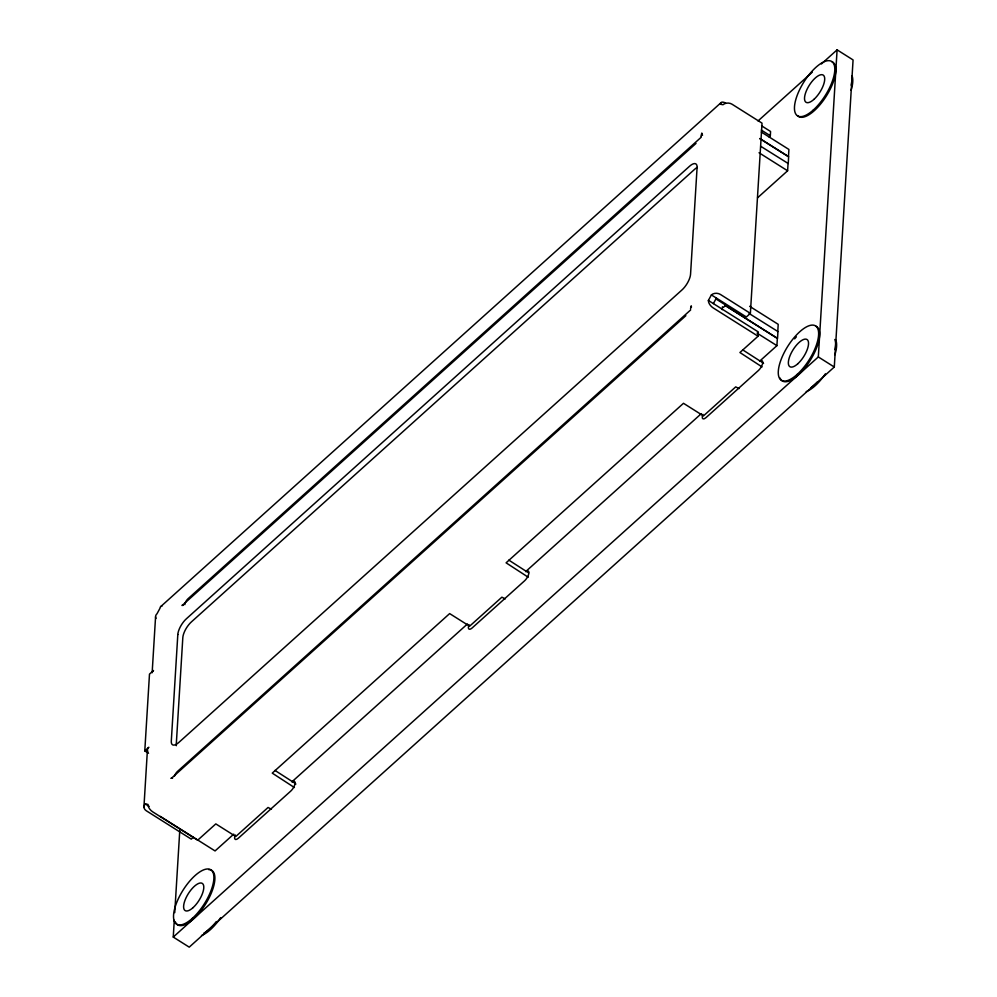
<?xml version="1.0" encoding="UTF-8"?>
<svg xmlns="http://www.w3.org/2000/svg" width="997" height="997" viewBox="0 0 997 997"><rect width="100%" height="100%" fill="white"/><g stroke="black" fill="none" stroke-linecap="round" stroke-linejoin="round"><path stroke-width="1.5" d="M148.541 753.258L144.789 750.891L149.488 674.122L153.513 670.495A6.418 4.798 3.5 0 0 152.167 672.738M143.929 807.059L147.394 750.342M152.192 672.028L155.569 616.844M821.416 63.945L837.094 49.85L853.071 59.932L834.29 367.021L189.231 947.15L173.254 937.068L174.276 920.318M174.749 912.654L179.759 830.688M292.482 781.673L274.998 770.432M526.316 571.381L508.831 560.127M722.264 309.668L722.439 306.777M762.069 366.933L739.924 352.527L758.069 336.213L713.117 307.861A6.418 3.44 48 0 1 708.381 300.446L711.397 294.925L746.354 316.971L750.38 313.357L762.02 123.13L732.047 104.224A6.418 4.798 3.5 0 0 723.024 104.71L720.382 104.261A6.418 3.44 48 0 1 725.642 103.14M758.069 336.213L758.331 331.951L708.381 300.446M769.036 136.913L770.32 135.754L770.581 131.492L761.596 125.821M760.15 361.076L742.665 349.835M760.063 360.802L776.912 345.647L777.348 338.394L725.23 305.518M777.772 331.577L778.208 324.324L749.644 306.303M757.546 197.817L787.605 170.786L788.054 163.533M173.254 937.068L818.313 356.938L837.094 49.85M700.953 136.365L701.788 133.087L702.511 135.33M690.547 308.709L691.233 305.817L691.444 307.201M713.378 303.599L716.382 298.078M160.791 606.537L721.18 102.541M701.277 137.15L188.047 598.723A4.823 1.894 -57.8 0 0 185.081 603.384M183.211 604.531L696.018 143.394M758.044 120.936L812.318 72.133M144.789 750.891L148.827 747.264A6.418 4.798 3.5 0 0 147.83 751.987M690.709 309.88L177.478 771.454A4.823 1.894 -57.8 0 0 174.512 776.115M685.861 315.688L171.596 778.109L172.618 778.034M723.523 307.263L725.841 305.182L715.846 298.876M193.281 837.306L191.262 839.125L146.31 810.773A6.418 4.798 3.5 0 1 145.35 803.993L147.992 804.442A6.418 3.44 48 0 0 152.728 811.857L197.668 840.209L215.813 823.896L235.791 836.495L268.043 807.483L271.433 809.19M233.747 834.14L215.065 850.939L160.33 816.418M292.395 781.399L467.481 623.935M526.229 571.107L701.315 413.643M183.062 604.643L181.928 605.466L183.186 605.291M759.639 361.388L760.312 360.976A6.418 2.53 -57.8 0 1 762.618 363.394A6.418 2.53 -57.8 0 1 758.43 370.485L706.013 417.618A6.418 2.53 -57.8 0 1 702.91 414.366M525.805 571.692L526.478 571.269A6.418 2.53 -57.8 0 1 528.784 573.686A6.418 2.53 -57.8 0 1 524.596 580.79L472.179 627.923A6.418 2.53 -57.8 0 1 468.827 628.933A6.418 2.53 -57.8 0 1 469.076 624.658M291.971 781.984L292.644 781.573A6.418 2.53 -57.8 0 1 294.95 783.991A6.418 2.53 -57.8 0 1 290.763 791.082L238.345 838.215A6.418 2.53 -57.8 0 1 235.242 834.963M739.101 388.593L735.711 386.886L703.458 415.899L683.481 403.299L506.09 562.831L528.236 577.226M505.267 598.885L501.877 597.191L469.624 626.191L449.647 613.591L272.256 773.124L294.402 787.53M761.334 130.084L770.32 135.754M761.284 132.028L788.914 149.45L788.465 156.703L759.801 138.62M759.876 138.546L788.652 156.691L788.228 163.52L760.686 146.272M759.041 152.765L787.605 170.786M750.38 313.357L720.42 294.451A6.418 4.798 3.5 0 0 711.397 294.925M818.313 356.938L834.29 367.021M749.096 313.494L777.947 331.565L777.535 338.394L725.218 305.394M757.035 333.11L776.912 345.647M145.35 803.993L149.101 806.361M760.163 360.864L763.552 363.444M526.329 571.169L528.584 572.889M292.495 781.461L295.885 784.041M216.361 921.54A32.116 12.649 -57.8 0 1 203.662 933.329M834.825 339.491A32.116 12.649 -57.8 0 1 835.062 349.673M817.652 381.677A32.116 12.649 -57.8 0 1 810.648 387.97M851.687 77.828A32.116 12.649 -57.8 0 1 851.239 85.231M815.733 326.144A32.116 12.649 -57.8 0 1 808.405 363.145A32.116 12.649 -57.8 0 1 780.065 378.075M794.634 338.855A32.116 12.649 -57.8 0 1 796.366 336.836M831.909 61.714A32.116 12.649 -57.8 0 1 826.127 96.373A32.116 12.649 -57.8 0 1 797.513 115.664M208.672 869.621A32.116 12.649 -57.8 0 1 205.208 904.69A32.116 12.649 -57.8 0 1 175.322 921.951M851.999 75.685A32.116 12.649 -57.8 0 1 851.102 90.278M835.822 340.114A32.116 12.649 -57.8 0 1 834.925 354.708M825.379 373.85A32.116 12.649 -57.8 0 1 806.224 391.647M220.636 917.726A32.116 12.649 -57.8 0 1 201.481 935.522M176.319 745.694A12.849 5.06 -57.8 0 1 176.282 744.323L182.812 637.694A12.849 5.06 -57.8 0 1 191.399 621.904L694.535 169.403A12.849 5.06 -57.8 0 1 697.264 167.434M155.993 618.489A6.418 4.798 3.5 0 1 156.99 613.778L159.994 608.245A6.418 3.44 48 0 1 161.975 606.101M184.831 604.631A4.823 1.894 -57.8 0 1 184.906 604.045M177.815 634.541L171.297 741.17A12.849 5.06 -57.8 0 0 178.837 742.441L681.985 289.94A12.849 5.06 -57.8 0 0 690.56 274.163L697.09 167.533A12.849 5.06 -57.8 0 0 689.55 166.25L186.402 618.763A12.849 5.06 -57.8 0 0 177.815 634.541M172.132 777.722L171.422 778.171L172.132 777.722M172.07 777.897L171.359 778.208L172.07 777.897M193.057 907.644A16.064 6.318 -57.8 0 0 202.765 883.803A16.064 6.318 -57.8 0 0 185.305 899.506A16.064 6.318 -57.8 0 0 193.057 907.644M813.976 99.339A16.064 6.318 -57.8 0 0 823.684 75.498A16.064 6.318 -57.8 0 0 806.224 91.188A16.064 6.318 -57.8 0 0 813.976 99.339M797.799 363.768A16.064 6.318 -57.8 0 0 807.508 339.927A16.064 6.318 -57.8 0 0 790.048 355.63A16.064 6.318 -57.8 0 0 797.799 363.768M192.409 918.312A32.116 12.649 -57.8 0 0 211.825 870.618A32.116 12.649 -57.8 0 0 176.905 902.023A32.116 12.649 -57.8 0 0 192.409 918.312M797.151 374.436A32.116 12.649 -57.8 0 0 816.568 326.742A32.116 12.649 -57.8 0 0 781.648 358.147A32.116 12.649 -57.8 0 0 797.151 374.436M813.328 109.994A32.116 12.649 -57.8 0 0 832.744 62.313A32.116 12.649 -57.8 0 0 797.824 93.718A32.116 12.649 -57.8 0 0 813.328 109.994"/></g></svg>
